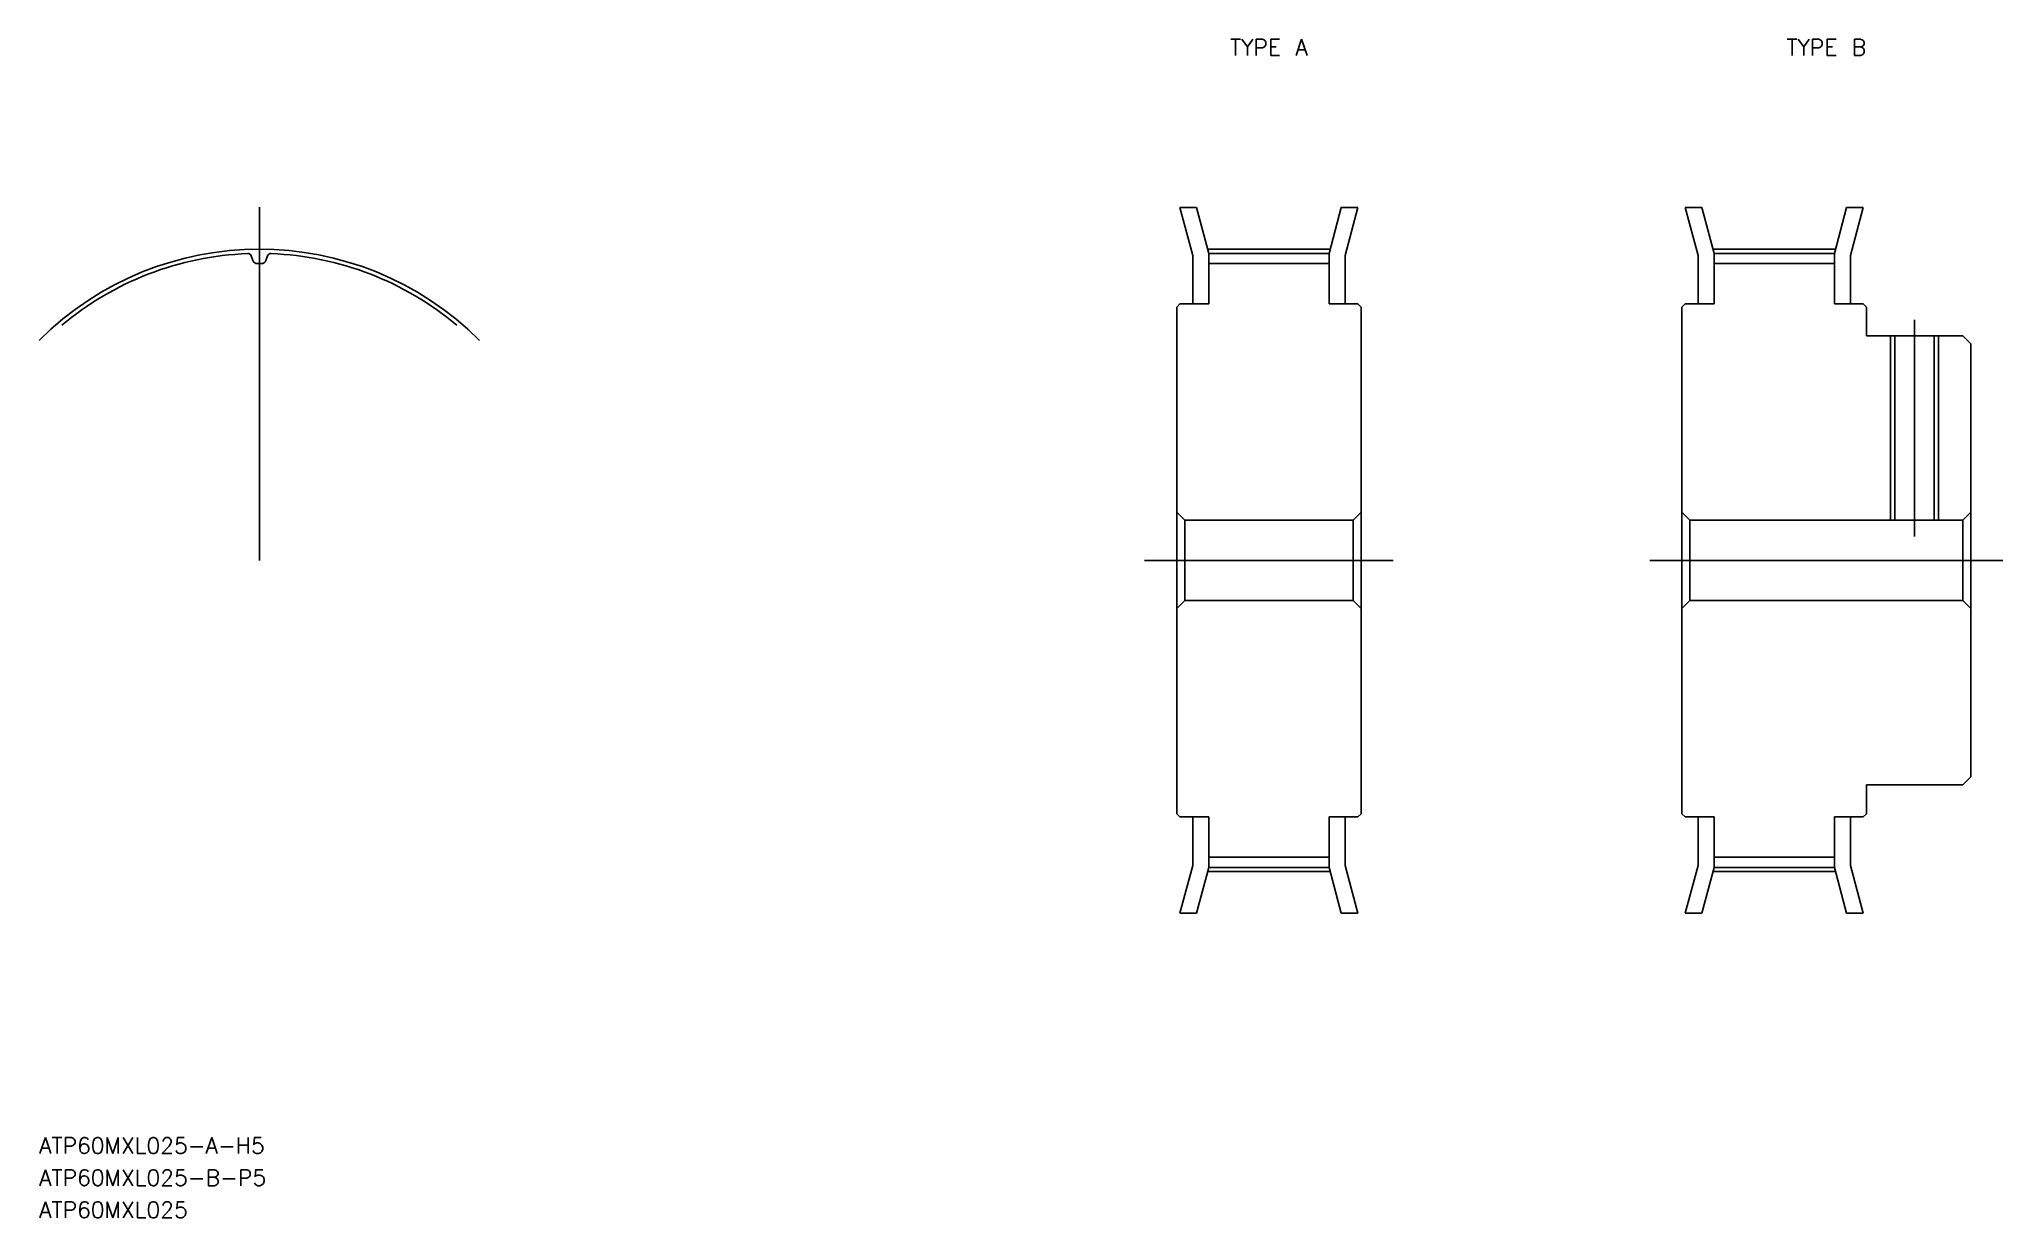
# Model space of a CAD drawing. Extents: x 78 to 200, y 55 to 129.
import ezdxf
from ezdxf.enums import TextEntityAlignment as Align

# ---------------------------------------------------------------- set-up
doc = ezdxf.new("R2010")
doc.units = 0
doc.linetypes.add('CENTER', pattern=[50.8, 31.75, -6.35, 6.35, -6.35])
doc.linetypes.add('DASHED', pattern=[19.05, 12.7, -6.35])
doc.layers.get('0').update_dxf_attribs({"linetype": 'CONTINUOUS'})
doc.layers.add('CENTER', color=1, linetype='CENTER')
doc.styles.add('MISUMI', font='txt.shx')

msp = doc.modelspace()

# ---------------------------------------------------------------- linework, layer by layer
at = {"color": 7, "linetype": 'CONTINUOUS'}
for p, q in [((148.7, 118.49), (149.5, 115.51)), ((148.7, 118.49), (149.73, 118.49)), ((149.73, 118.49), (150.5, 115.64)), ((158.76, 118.49), (158, 115.64)), ((159.8, 118.49), (158.76, 118.49)), ((159.8, 118.49), (159, 115.51)), ((180.2, 118.49), (181, 115.51)), ((180.2, 118.49), (181.23, 118.49)), ((181.23, 118.49), (182, 115.64)), ((189.5, 115.64), (190.26, 118.49)), ((190.26, 118.49), (191.3, 118.49)), ((190.5, 115.51), (191.3, 118.49)), ((90.9, 115.2), (90.8, 115.48)), ((91.72, 115.2), (91.82, 115.48)), ((149.5, 115.51), (149.5, 112.49)), ((150.5, 115.64), (150.5, 112.49)), ((150.5, 115.64), (158, 115.64)), ((158, 115.64), (158, 112.49)), ((159, 115.51), (159, 112.49)), ((181, 115.51), (181, 112.49)), ((182, 115.64), (182, 112.49)), ((182, 115.64), (189.5, 115.64)), ((189.5, 115.64), (189.5, 112.49)), ((190.5, 115.51), (190.5, 112.49)), ((150.5, 115), (158, 115)), ((182, 115), (189.5, 115)), ((148.5, 112.29), (148.7, 112.49)), ((148.5, 112.29), (148.5, 80.69)), ((148.7, 112.49), (150.5, 112.49)), ((159.8, 112.49), (158, 112.49)), ((160, 112.29), (159.8, 112.49)), ((160, 112.29), (160, 80.69)), ((180, 112.29), (180.2, 112.49)), ((180, 112.29), (180, 80.69)), ((180.2, 112.49), (182, 112.49)), ((189.5, 112.49), (191.3, 112.49)), ((191.5, 112.29), (191.3, 112.49)), ((191.5, 112.29), (191.5, 110.49)), ((191.5, 110.49), (197.5, 110.49)), ((198, 109.99), (197.5, 110.49)), ((198, 109.99), (198, 82.99)), ((148.5, 99.49), (149, 98.99)), ((160, 99.49), (159.5, 98.99)), ((180, 99.49), (180.5, 98.99)), ((197.5, 98.99), (198, 99.49)), ((149, 98.99), (159.5, 98.99)), ((149, 98.99), (149, 93.99)), ((159.5, 98.99), (159.5, 93.99)), ((180.5, 98.99), (197.5, 98.99)), ((180.5, 98.99), (180.5, 93.99)), ((197.5, 98.99), (197.5, 93.99)), ((148.5, 93.49), (149, 93.99)), ((149, 93.99), (159.5, 93.99)), ((153.25, 93.99), (153.25, 93.99)), ((160, 93.49), (159.5, 93.99)), ((180, 93.49), (180.5, 93.99)), ((180.5, 93.99), (197.5, 93.99)), ((184.75, 93.99), (184.75, 93.99)), ((189, 93.99), (189, 93.99)), ((197.5, 93.99), (198, 93.49)), ((191.5, 82.49), (197.5, 82.49)), ((191.5, 80.69), (191.5, 82.49)), ((198, 82.99), (197.5, 82.49)), ((148.5, 80.69), (148.7, 80.49)), ((148.7, 80.49), (150.5, 80.49)), ((149.5, 77.47), (149.5, 80.49)), ((150.5, 77.34), (150.5, 80.49)), ((158, 77.34), (158, 80.49)), ((159.8, 80.49), (158, 80.49)), ((159, 77.47), (159, 80.49)), ((160, 80.69), (159.8, 80.49)), ((180, 80.69), (180.2, 80.49)), ((180.2, 80.49), (182, 80.49)), ((181, 77.47), (181, 80.49)), ((182, 77.34), (182, 80.49)), ((189.5, 77.34), (189.5, 80.49)), ((189.5, 80.49), (191.3, 80.49)), ((190.5, 77.47), (190.5, 80.49)), ((191.5, 80.69), (191.3, 80.49)), ((148.7, 74.49), (149.5, 77.47)), ((149.73, 74.49), (150.5, 77.34)), ((150.5, 77.98), (158, 77.98)), ((150.5, 77.34), (158, 77.34)), ((158.76, 74.49), (158, 77.34)), ((159.8, 74.49), (159, 77.47)), ((180.2, 74.49), (181, 77.47)), ((181.23, 74.49), (182, 77.34)), ((182, 77.98), (189.5, 77.98)), ((182, 77.34), (189.5, 77.34)), ((189.5, 77.34), (190.26, 74.49)), ((190.5, 77.47), (191.3, 74.49)), ((148.7, 74.49), (149.73, 74.49)), ((159.8, 74.49), (158.76, 74.49)), ((180.2, 74.49), (181.23, 74.49)), ((190.26, 74.49), (191.3, 74.49))]:
    msp.add_line(p, q, dxfattribs=at)
at = {"color": 3, "linetype": 'DASHED'}
for p, q in [((193, 110.49), (193, 98.99)), ((193.27, 110.49), (193.27, 98.99)), ((195.72, 110.49), (195.72, 98.99)), ((196, 110.49), (196, 98.99))]:
    msp.add_line(p, q, dxfattribs=at)
at = {"color": 7, "linetype": 'CONTINUOUS'}
for centre, radius, start, end in [((91.31, 96.49), 19.15, 92.1962, 130), ((90.59, 115.4), 0.23, 20, 92.1962), ((91.19, 115.3), 0.3, 200, 270.3835), ((91.44, 115.3), 0.3, 269.6165, 340), ((92.04, 115.4), 0.23, 87.8038, 160), ((91.31, 96.49), 19.15, 50, 87.8038), ((91.31, 96.49), 18.51, 89.6165, 90.3835)]:
    msp.add_arc(centre, radius, start, end, dxfattribs=at)
at = {"layer": 'CENTER', "color": 1, "linetype": 'CENTER'}
for p, q in [((91.31, 96.49), (91.31, 118.52)), ((150.43, 115.9), (158.07, 115.9)), ((181.93, 115.9), (189.57, 115.9)), ((194.5, 111.49), (194.5, 97.99)), ((146.5, 96.49), (162, 96.49)), ((178, 96.49), (200, 96.49)), ((150.43, 77.09), (158.07, 77.09)), ((181.93, 77.09), (189.57, 77.09))]:
    msp.add_line(p, q, dxfattribs=at)
msp.add_arc((91.31, 96.49), 19.41, 45, 135, dxfattribs=at)

# ---------------------------------------------------------------- texts
at = {"color": 7, "linetype": 'CONTINUOUS', "style": 'MISUMI'}
for s, p in [('TYPE A', (154.25, 128.49)), ('TYPE B', (189, 128.49))]:
    msp.add_text(s, height=1, dxfattribs=at).set_placement(p, align=Align.MIDDLE_CENTER)
for s, p in [('ATP60MXL025-A-H5', (77.59, 59.49)), ('ATP60MXL025-B-P5', (77.59, 57.49)), ('ATP60MXL025', (77.59, 55.49))]:
    msp.add_text(s, height=1, dxfattribs=at).set_placement(p)

doc.saveas('drawing.dxf')
